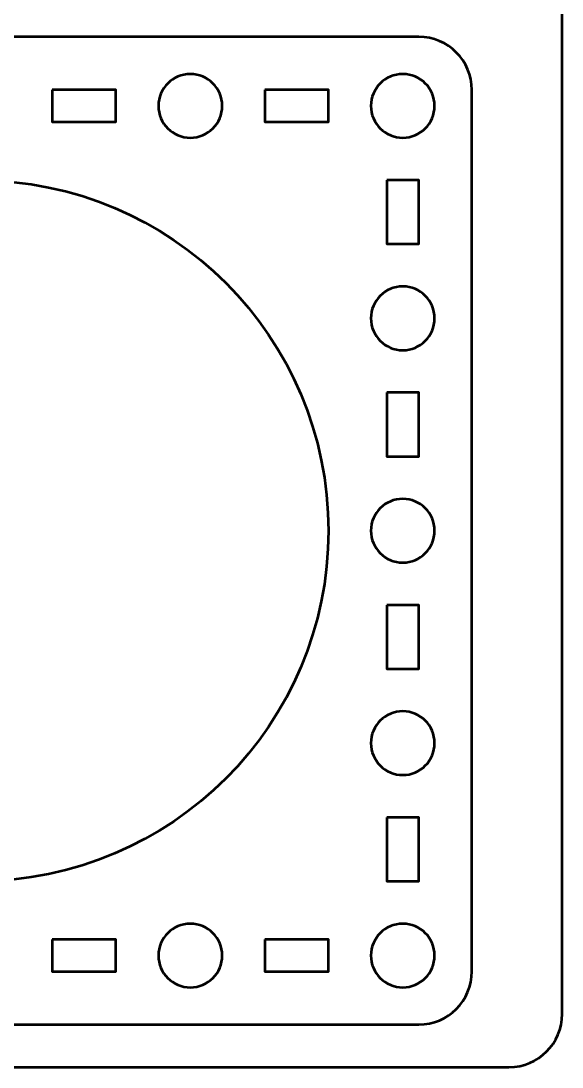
# Model space of a CAD drawing. Header units: centimetres. Extents: x -21 to 0, y -29.7 to 0.
# Drawn here: x -5.1 to 0, y -29.7 to -19.85 of the extents above; entities that cross this region are included whole.
import ezdxf

# ---------------------------------------------------------------- set-up
doc = ezdxf.new("R2010")
doc.units = ezdxf.units.CM
doc.header["$MEASUREMENT"] = 0
doc.layers.add('Layer 1', color=7, linetype='Continuous')

msp = doc.modelspace()

# ---------------------------------------------------------------- linework, layer by layer
at = {"layer": 'Layer 1', "color": 250, "lineweight": 53}
msp.add_ellipse((-5.5, -24.65), major_axis=(0, 3.3), ratio=1, dxfattribs=at)
at = {"layer": 'Layer 1', "color": 22, "lineweight": 53}
msp.add_open_spline([(-21.00003, -29.19996), (-21.00003, -29.19996), (-21.00003, -0.49992), (-21.00003, -0.49992), (-21.00003, -0.49992), (-21.00003, -0.22295), (-20.77694, 0.00004), (-20.49994, 0.00004), (-20.49994, 0.00004), (-20.49994, 0.00004), (-0.50008, 0.00004), (-0.50008, 0.00004), (-0.50008, 0.00004), (-0.22294, 0.00004), (0.00002, -0.22295), (0.00002, -0.49992), (0.00002, -0.49992), (0.00002, -0.49992), (0.00002, -29.19996), (0.00002, -29.19996), (0.00002, -29.19996), (0.00002, -29.47696), (-0.22294, -29.70005), (-0.50008, -29.70005), (-0.50008, -29.70005), (-0.50008, -29.70005), (-20.49994, -29.70005), (-20.49994, -29.70005), (-20.49994, -29.70005), (-20.77694, -29.70005), (-21.00003, -29.47696), (-21.00003, -29.19996)], degree=3, knots=[0, 0, 0, 0, 0.125, 0.125, 0.125, 0.125, 0.25, 0.25, 0.25, 0.25, 0.375, 0.375, 0.375, 0.375, 0.5, 0.5, 0.5, 0.5, 0.625, 0.625, 0.625, 0.625, 0.75, 0.75, 0.75, 0.75, 0.875, 0.875, 0.875, 0.875, 1, 1, 1, 1], dxfattribs=at)
at = {"layer": 'Layer 1', "color": 114, "lineweight": 53}
msp.add_open_spline([(-9.64995, -19.99995), (-9.64995, -19.99995), (-1.35005, -19.99995), (-1.35005, -19.99995), (-1.35005, -19.99995), (-1.07305, -19.99995), (-0.84995, -20.22305), (-0.84995, -20.50005), (-0.84995, -20.50005), (-0.84995, -20.50005), (-0.84995, -28.79995), (-0.84995, -28.79995), (-0.84995, -28.79995), (-0.84995, -29.07695), (-1.07305, -29.30005), (-1.35005, -29.30005), (-1.35005, -29.30005), (-1.35005, -29.30005), (-9.64995, -29.30005), (-9.64995, -29.30005), (-9.64995, -29.30005), (-9.92695, -29.30005), (-10.15005, -29.07695), (-10.15005, -28.79995), (-10.15005, -28.79995), (-10.15005, -28.79995), (-10.15005, -20.50005), (-10.15005, -20.50005), (-10.15005, -20.50005), (-10.15005, -20.22305), (-9.92695, -19.99995), (-9.64995, -19.99995)], degree=3, knots=[0, 0, 0, 0, 0.125, 0.125, 0.125, 0.125, 0.25, 0.25, 0.25, 0.25, 0.375, 0.375, 0.375, 0.375, 0.5, 0.5, 0.5, 0.5, 0.625, 0.625, 0.625, 0.625, 0.75, 0.75, 0.75, 0.75, 0.875, 0.875, 0.875, 0.875, 1, 1, 1, 1], dxfattribs=at)
at = {"layer": 'Layer 1', "lineweight": 53}
for points in [[(-3.20005, -20.64998), (-3.20005, -20.81575), (-3.33429, -20.94998), (-3.50006, -20.94998), (-3.50006, -20.94998), (-3.66572, -20.94998), (-3.80006, -20.81575), (-3.80006, -20.64998), (-3.80006, -20.64998), (-3.80006, -20.48432), (-3.66572, -20.34998), (-3.50006, -20.34998), (-3.50006, -20.34998), (-3.33429, -20.34998), (-3.20005, -20.48432), (-3.20005, -20.64998)], [(-1.19998, -20.64998), (-1.19998, -20.81575), (-1.33435, -20.94998), (-1.49998, -20.94998), (-1.49998, -20.94998), (-1.66575, -20.94998), (-1.79998, -20.81575), (-1.79998, -20.64998), (-1.79998, -20.64998), (-1.79998, -20.48432), (-1.66575, -20.34998), (-1.49998, -20.34998), (-1.49998, -20.34998), (-1.33435, -20.34998), (-1.19998, -20.48432), (-1.19998, -20.64998)], [(-4.79997, -20.50005), (-4.79997, -20.50005), (-4.19997, -20.50005), (-4.19997, -20.50005), (-4.19997, -20.50005), (-4.19997, -20.50005), (-4.19997, -20.80005), (-4.19997, -20.80005), (-4.19997, -20.80005), (-4.19997, -20.80005), (-4.79997, -20.80005), (-4.79997, -20.80005), (-4.79997, -20.80005), (-4.79997, -20.80005), (-4.79997, -20.50005), (-4.79997, -20.50005)], [(-2.8, -20.50005), (-2.8, -20.50005), (-2.2, -20.50005), (-2.2, -20.50005), (-2.2, -20.50005), (-2.2, -20.50005), (-2.2, -20.80005), (-2.2, -20.80005), (-2.2, -20.80005), (-2.2, -20.80005), (-2.8, -20.80005), (-2.8, -20.80005), (-2.8, -20.80005), (-2.8, -20.80005), (-2.8, -20.50005), (-2.8, -20.50005)], [(-1.65005, -21.35), (-1.65005, -21.35), (-1.35005, -21.35), (-1.35005, -21.35), (-1.35005, -21.35), (-1.35005, -21.35), (-1.35005, -21.95), (-1.35005, -21.95), (-1.35005, -21.95), (-1.35005, -21.95), (-1.65005, -21.95), (-1.65005, -21.95), (-1.65005, -21.95), (-1.65005, -21.95), (-1.65005, -21.35), (-1.65005, -21.35)], [(-1.19998, -22.65005), (-1.19998, -22.81568), (-1.33435, -22.95006), (-1.49998, -22.95006), (-1.49998, -22.95006), (-1.66575, -22.95006), (-1.79998, -22.81568), (-1.79998, -22.65005), (-1.79998, -22.65005), (-1.79998, -22.48428), (-1.66575, -22.35005), (-1.49998, -22.35005), (-1.49998, -22.35005), (-1.33435, -22.35005), (-1.19998, -22.48428), (-1.19998, -22.65005)], [(-1.65005, -23.34996), (-1.65005, -23.34996), (-1.35005, -23.34996), (-1.35005, -23.34996), (-1.35005, -23.34996), (-1.35005, -23.34996), (-1.35005, -23.94997), (-1.35005, -23.94997), (-1.35005, -23.94997), (-1.35005, -23.94997), (-1.65005, -23.94997), (-1.65005, -23.94997), (-1.65005, -23.94997), (-1.65005, -23.94997), (-1.65005, -23.34996), (-1.65005, -23.34996)], [(-1.19998, -24.64999), (-1.19998, -24.81564), (-1.33435, -24.94998), (-1.49998, -24.94998), (-1.49998, -24.94998), (-1.66575, -24.94998), (-1.79998, -24.81564), (-1.79998, -24.64999), (-1.79998, -24.64999), (-1.79998, -24.48436), (-1.66575, -24.34998), (-1.49998, -24.34998), (-1.49998, -24.34998), (-1.33435, -24.34998), (-1.19998, -24.48436), (-1.19998, -24.64999)], [(-1.65005, -25.35003), (-1.65005, -25.35003), (-1.35005, -25.35003), (-1.35005, -25.35003), (-1.35005, -25.35003), (-1.35005, -25.35003), (-1.35005, -25.95003), (-1.35005, -25.95003), (-1.35005, -25.95003), (-1.35005, -25.95003), (-1.65005, -25.95003), (-1.65005, -25.95003), (-1.65005, -25.95003), (-1.65005, -25.95003), (-1.65005, -25.35003), (-1.65005, -25.35003)], [(-1.19998, -26.64994), (-1.19998, -26.81571), (-1.33435, -26.94995), (-1.49998, -26.94995), (-1.49998, -26.94995), (-1.66575, -26.94995), (-1.79998, -26.81571), (-1.79998, -26.64994), (-1.79998, -26.64994), (-1.79998, -26.48428), (-1.66575, -26.34994), (-1.49998, -26.34994), (-1.49998, -26.34994), (-1.33435, -26.34994), (-1.19998, -26.48428), (-1.19998, -26.64994)], [(-1.65005, -27.35), (-1.65005, -27.35), (-1.35005, -27.35), (-1.35005, -27.35), (-1.35005, -27.35), (-1.35005, -27.35), (-1.35005, -27.95), (-1.35005, -27.95), (-1.35005, -27.95), (-1.35005, -27.95), (-1.65005, -27.95), (-1.65005, -27.95), (-1.65005, -27.95), (-1.65005, -27.95), (-1.65005, -27.35), (-1.65005, -27.35)], [(-3.20005, -28.65002), (-3.20005, -28.81565), (-3.33429, -28.95002), (-3.50006, -28.95002), (-3.50006, -28.95002), (-3.66572, -28.95002), (-3.80006, -28.81565), (-3.80006, -28.65002), (-3.80006, -28.65002), (-3.80006, -28.48425), (-3.66572, -28.35002), (-3.50006, -28.35002), (-3.50006, -28.35002), (-3.33429, -28.35002), (-3.20005, -28.48425), (-3.20005, -28.65002)], [(-1.19998, -28.65002), (-1.19998, -28.81565), (-1.33435, -28.95002), (-1.49998, -28.95002), (-1.49998, -28.95002), (-1.66575, -28.95002), (-1.79998, -28.81565), (-1.79998, -28.65002), (-1.79998, -28.65002), (-1.79998, -28.48425), (-1.66575, -28.35002), (-1.49998, -28.35002), (-1.49998, -28.35002), (-1.33435, -28.35002), (-1.19998, -28.48425), (-1.19998, -28.65002)], [(-4.79997, -28.49995), (-4.79997, -28.49995), (-4.19997, -28.49995), (-4.19997, -28.49995), (-4.19997, -28.49995), (-4.19997, -28.49995), (-4.19997, -28.79995), (-4.19997, -28.79995), (-4.19997, -28.79995), (-4.19997, -28.79995), (-4.79997, -28.79995), (-4.79997, -28.79995), (-4.79997, -28.79995), (-4.79997, -28.79995), (-4.79997, -28.49995), (-4.79997, -28.49995)], [(-2.8, -28.49995), (-2.8, -28.49995), (-2.2, -28.49995), (-2.2, -28.49995), (-2.2, -28.49995), (-2.2, -28.49995), (-2.2, -28.79995), (-2.2, -28.79995), (-2.2, -28.79995), (-2.2, -28.79995), (-2.8, -28.79995), (-2.8, -28.79995), (-2.8, -28.79995), (-2.8, -28.79995), (-2.8, -28.49995), (-2.8, -28.49995)]]:
    msp.add_open_spline(points, degree=3, knots=[0, 0, 0, 0, 0.25, 0.25, 0.25, 0.25, 0.5, 0.5, 0.5, 0.5, 0.75, 0.75, 0.75, 0.75, 1, 1, 1, 1], dxfattribs=at)

doc.saveas('drawing.dxf')
